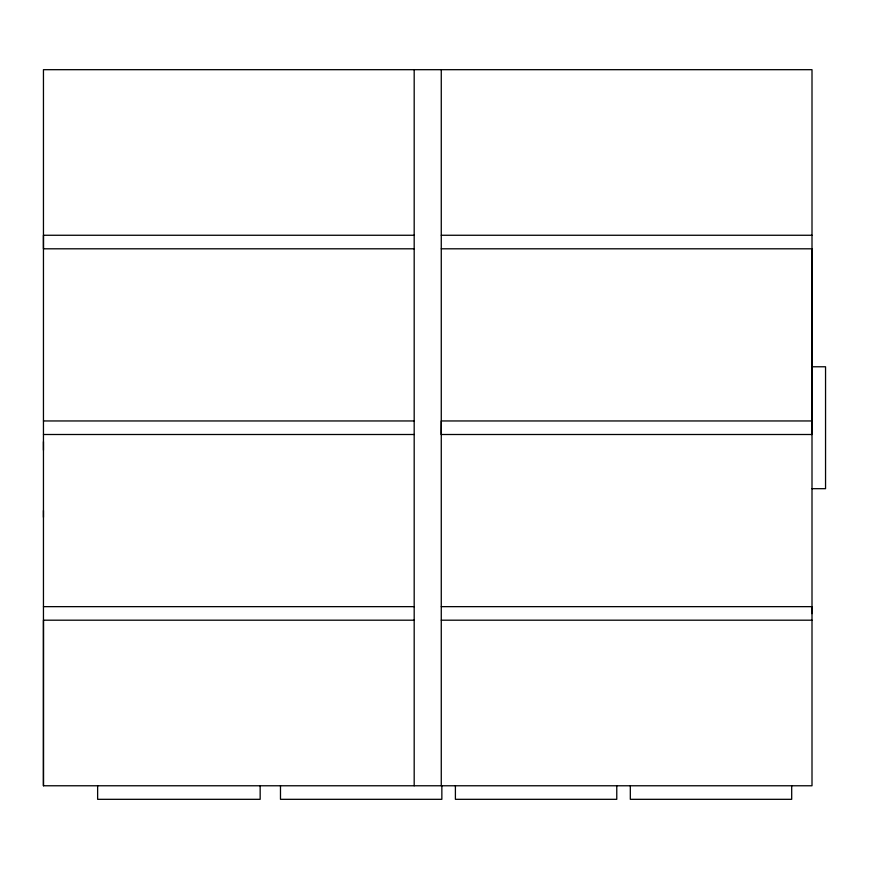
<?xml version="1.0" encoding="UTF-8"?>
<svg xmlns="http://www.w3.org/2000/svg" width="869" height="869" viewBox="0 0 869 869"><rect width="100%" height="100%" fill="white"/><g stroke="black" fill="none" stroke-linecap="round" stroke-linejoin="round"><path stroke-width="1.3" d="M43.45 785.772L43.45 69.683L812.004 69.683L812.004 785.772L43.45 785.772L43.472 620.194L414.187 620.194M811.983 613.623L811.983 606.649L441.267 606.649M414.187 235.26L43.45 235.26L43.461 248.806L414.187 248.806M441.267 235.26L812.004 235.26M441.267 248.806L812.004 248.806L811.994 434.5L441.137 434.5L441.267 420.954L811.994 420.954M812.004 366.772L825.55 366.772L825.55 488.682L812.004 488.682M43.472 420.954L414.187 420.954M43.472 434.5L414.187 434.5M43.472 606.649L414.187 606.649M441.267 620.194L811.983 620.194M43.45 441.702L43.461 450.175M43.45 510.516L43.461 517.294M791.692 785.772L791.692 799.317L630.318 799.317L630.318 785.772M616.773 785.772L616.773 799.317L455.399 799.317L455.399 785.772M441.854 785.772L441.854 799.317L280.481 799.317L280.481 785.772M441.267 69.737L441.267 785.772M414.187 69.737L414.187 785.772M260.157 785.772L260.157 799.317L97.632 799.317L97.632 785.772"/></g></svg>
